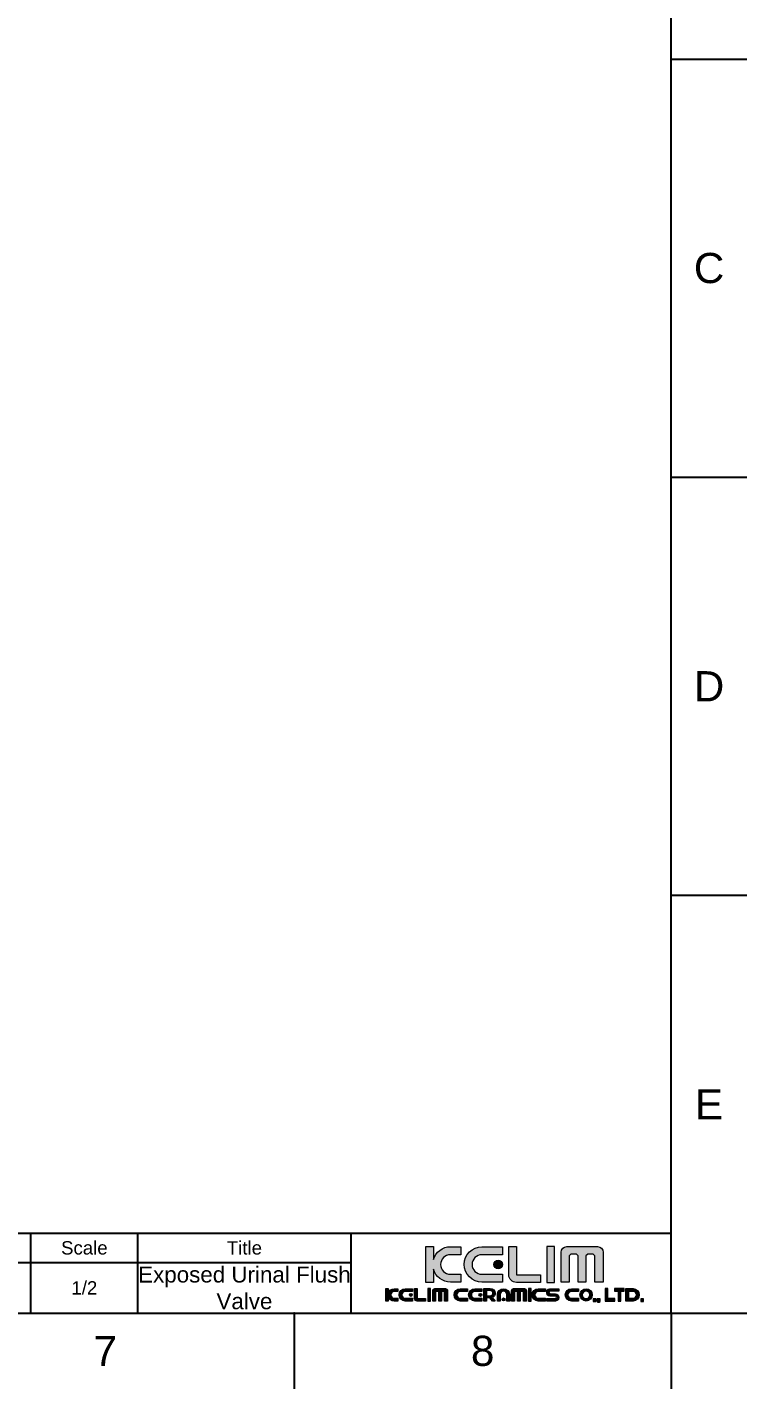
# Model space of a CAD drawing. Header units: millimetres. Extents: x 3440 to 4034, y 651 to 1071.
# Drawn here: x 3899.5 to 4034.4, y 651.4 to 906.6 of the extents above; entities that cross this region are included whole.
import ezdxf

# ---------------------------------------------------------------- set-up
doc = ezdxf.new("R2010")
doc.units = ezdxf.units.MM
doc.header["$LTSCALE"] = 0.1
doc.layers.add('FORM', color=7, linetype='Continuous')
doc.layers.add('TEXT', color=2, linetype='Continuous')
doc.styles.get("Standard").update_dxf_attribs({"font": 'arial.ttf'})

msp = doc.modelspace()

# ---------------------------------------------------------------- hatches: boundary and pattern name
at = {"layer": 'TEXT'}
h = msp.add_hatch(color=2, dxfattribs=at)
h.dxf.hatch_style = 2
edge = h.paths.add_edge_path()
edge.add_spline(control_points=[(3980.781, 672.866), (3980.781, 672.866), (3978.852, 672.866), (3978.852, 672.866), (3977.837, 672.866), (3977.02, 673.684), (3977.02, 674.695), (3977.02, 675.711), (3977.837, 676.528), (3978.852, 676.528), (3978.852, 676.528), (3980.781, 676.528), (3980.781, 676.528), (3980.781, 676.528), (3980.781, 678.042), (3980.781, 678.042), (3980.781, 678.042), (3978.875, 678.042), (3978.875, 678.042), (3977.348, 678.042), (3976.067, 677.019), (3975.676, 675.62), (3975.676, 675.62), (3975.676, 678.089), (3975.676, 678.089), (3975.676, 678.089), (3974.265, 678.089), (3974.265, 678.089), (3974.265, 678.089), (3974.265, 671.352), (3974.265, 671.352), (3974.265, 671.352), (3975.676, 671.352), (3975.676, 671.352), (3975.676, 671.352), (3975.676, 673.823), (3975.676, 673.823), (3976.067, 672.425), (3977.348, 671.399), (3978.875, 671.399), (3978.875, 671.399), (3980.781, 671.399), (3980.781, 671.399), (3980.781, 671.399), (3980.781, 672.866), (3980.781, 672.866)], knot_values=[0, 0, 0, 0, 1, 1, 1, 2, 2, 2, 3, 3, 3, 4, 4, 4, 5, 5, 5, 6, 6, 6, 7, 7, 7, 8, 8, 8, 9, 9, 9, 10, 10, 10, 11, 11, 11, 12, 12, 12, 13, 13, 13, 14, 14, 14, 15, 15, 15, 15], degree=3, periodic=0)
h = msp.add_hatch(color=256, dxfattribs=at)
h.dxf.hatch_style = 2
edge = h.paths.add_edge_path()
edge.add_spline(control_points=[(3984.764, 671.399), (3984.764, 671.399), (3988.604, 671.399), (3988.604, 671.399), (3988.604, 671.399), (3988.604, 672.866), (3988.604, 672.866), (3988.604, 672.866), (3984.74, 672.866), (3984.74, 672.866), (3983.727, 672.866), (3982.91, 673.684), (3982.91, 674.695), (3982.91, 675.711), (3983.727, 676.528), (3984.74, 676.528), (3984.74, 676.528), (3988.604, 676.528), (3988.604, 676.528), (3988.604, 676.528), (3988.604, 678.042), (3988.604, 678.042), (3988.604, 678.042), (3984.764, 678.042), (3984.764, 678.042), (3982.928, 678.042), (3981.443, 676.559), (3981.443, 674.721), (3981.443, 672.887), (3982.928, 671.399), (3984.764, 671.399)], knot_values=[0, 0, 0, 0, 1, 1, 1, 2, 2, 2, 3, 3, 3, 4, 4, 4, 5, 5, 5, 6, 6, 6, 7, 7, 7, 8, 8, 8, 9, 9, 9, 10, 10, 10, 10], degree=3, periodic=0)
h = msp.add_hatch(color=2, dxfattribs=at)
h.dxf.hatch_style = 2
edge = h.paths.add_edge_path()
edge.add_spline(control_points=[(3991.208, 671.347), (3991.208, 671.347), (3995.748, 671.347), (3995.748, 671.347), (3995.748, 671.347), (3995.748, 672.761), (3995.748, 672.761), (3995.748, 672.761), (3991.218, 672.761), (3991.218, 672.761), (3991.218, 672.761), (3991.213, 672.746), (3991.213, 672.746), (3991.213, 672.746), (3991.213, 678.089), (3991.213, 678.089), (3991.213, 678.089), (3989.799, 678.089), (3989.799, 678.089), (3989.799, 678.089), (3989.799, 672.761), (3989.799, 672.761), (3989.799, 672.761), (3989.794, 672.766), (3989.794, 672.766), (3989.794, 671.981), (3990.43, 671.341), (3991.218, 671.341), (3991.218, 671.341), (3991.208, 671.347), (3991.208, 671.347)], knot_values=[0, 0, 0, 0, 1, 1, 1, 2, 2, 2, 3, 3, 3, 4, 4, 4, 5, 5, 5, 6, 6, 6, 7, 7, 7, 8, 8, 8, 9, 9, 9, 10, 10, 10, 10], degree=3, periodic=0)
h = msp.add_hatch(color=2, dxfattribs=at)
h.dxf.hatch_style = 2
h.paths.add_polyline_path([(3998.338, 678.089), (3996.925, 678.089), (3996.925, 671.352), (3998.338, 671.352)])
h = msp.add_hatch(color=2, dxfattribs=at)
h.dxf.hatch_style = 2
edge = h.paths.add_edge_path()
edge.add_spline(control_points=[(4006.412, 678.058), (4006.412, 678.058), (4000.659, 678.058), (4000.659, 678.058), (4000.068, 678.058), (3999.589, 677.581), (3999.589, 676.994), (3999.589, 676.994), (3999.589, 671.362), (3999.589, 671.362), (3999.589, 671.362), (4001.117, 671.362), (4001.117, 671.362), (4001.117, 671.362), (4001.117, 676.297), (4001.117, 676.297), (4001.117, 676.297), (4001.435, 676.617), (4001.435, 676.617), (4001.435, 676.617), (4002.46, 676.617), (4002.46, 676.617), (4002.46, 676.617), (4002.779, 676.297), (4002.779, 676.297), (4002.779, 676.297), (4002.779, 671.362), (4002.779, 671.362), (4002.779, 671.362), (4004.256, 671.362), (4004.256, 671.362), (4004.256, 671.362), (4004.256, 676.297), (4004.256, 676.297), (4004.256, 676.297), (4004.578, 676.617), (4004.578, 676.617), (4004.578, 676.617), (4005.599, 676.617), (4005.599, 676.617), (4005.599, 676.617), (4005.917, 676.297), (4005.917, 676.297), (4005.917, 676.297), (4005.917, 671.362), (4005.917, 671.362), (4005.917, 671.362), (4007.483, 671.362), (4007.483, 671.362), (4007.483, 671.362), (4007.483, 676.994), (4007.483, 676.994), (4007.483, 677.581), (4007.002, 678.058), (4006.412, 678.058)], knot_values=[0, 0, 0, 0, 1, 1, 1, 2, 2, 2, 3, 3, 3, 4, 4, 4, 5, 5, 5, 6, 6, 6, 7, 7, 7, 8, 8, 8, 9, 9, 9, 10, 10, 10, 11, 11, 11, 12, 12, 12, 13, 13, 13, 14, 14, 14, 15, 15, 15, 16, 16, 16, 17, 17, 17, 18, 18, 18, 18], degree=3, periodic=0)
h = msp.add_hatch(color=2, dxfattribs=at)
h.dxf.hatch_style = 2
edge = h.paths.add_edge_path()
edge.add_spline(control_points=[(3986.986, 674.695), (3986.986, 674.255), (3987.342, 673.892), (3987.785, 673.892), (3988.226, 673.892), (3988.586, 674.255), (3988.586, 674.695), (3988.586, 675.14), (3988.226, 675.495), (3987.785, 675.495), (3987.342, 675.495), (3986.986, 675.14), (3986.986, 674.695)], knot_values=[0, 0, 0, 0, 1, 1, 1, 2, 2, 2, 3, 3, 3, 4, 4, 4, 4], degree=3, periodic=0)
h = msp.add_hatch(color=2, dxfattribs=at)
h.dxf.hatch_style = 2
edge = h.paths.add_edge_path()
edge.add_spline(control_points=[(3967.214, 669.32), (3967.214, 669.32), (3967.214, 670.185), (3967.214, 670.185), (3967.214, 670.185), (3966.722, 670.185), (3966.722, 670.185), (3966.722, 670.185), (3966.722, 667.835), (3966.722, 667.835), (3966.722, 667.835), (3967.214, 667.835), (3967.214, 667.835), (3967.214, 667.835), (3967.214, 668.701), (3967.214, 668.701), (3967.349, 668.212), (3967.796, 667.852), (3968.33, 667.852), (3968.33, 667.852), (3968.995, 667.852), (3968.995, 667.852), (3968.995, 667.852), (3968.995, 668.363), (3968.995, 668.363), (3968.995, 668.363), (3968.322, 668.363), (3968.322, 668.363), (3967.968, 668.363), (3967.683, 668.648), (3967.683, 669.001), (3967.683, 669.356), (3967.968, 669.64), (3968.322, 669.64), (3968.322, 669.64), (3968.995, 669.64), (3968.995, 669.64), (3968.995, 669.64), (3968.995, 670.169), (3968.995, 670.169), (3968.995, 670.169), (3968.33, 670.169), (3968.33, 670.169), (3967.796, 670.169), (3967.349, 669.81), (3967.214, 669.32)], knot_values=[0, 0, 0, 0, 1, 1, 1, 2, 2, 2, 3, 3, 3, 4, 4, 4, 5, 5, 5, 6, 6, 6, 7, 7, 7, 8, 8, 8, 9, 9, 9, 10, 10, 10, 11, 11, 11, 12, 12, 12, 13, 13, 13, 14, 14, 14, 15, 15, 15, 15], degree=3, periodic=0)
h = msp.add_hatch(color=2, dxfattribs=at)
h.dxf.hatch_style = 2
edge = h.paths.add_edge_path()
edge.add_spline(control_points=[(3969.225, 669.01), (3969.225, 668.371), (3969.743, 667.852), (3970.384, 667.852), (3970.384, 667.852), (3971.723, 667.852), (3971.723, 667.852), (3971.723, 667.852), (3971.723, 668.363), (3971.723, 668.363), (3971.723, 668.363), (3970.375, 668.363), (3970.375, 668.363), (3970.022, 668.363), (3969.737, 668.648), (3969.737, 669.001), (3969.737, 669.356), (3970.022, 669.64), (3970.375, 669.64), (3970.375, 669.64), (3971.723, 669.64), (3971.723, 669.64), (3971.723, 669.64), (3971.723, 670.169), (3971.723, 670.169), (3971.723, 670.169), (3970.384, 670.169), (3970.384, 670.169), (3969.743, 670.169), (3969.225, 669.651), (3969.225, 669.01)], knot_values=[0, 0, 0, 0, 1, 1, 1, 2, 2, 2, 3, 3, 3, 4, 4, 4, 5, 5, 5, 6, 6, 6, 7, 7, 7, 8, 8, 8, 9, 9, 9, 10, 10, 10, 10], degree=3, periodic=0)
h = msp.add_hatch(color=2, dxfattribs=at)
h.dxf.hatch_style = 2
edge = h.paths.add_edge_path()
edge.add_spline(control_points=[(3971.158, 669.001), (3971.158, 668.847), (3971.283, 668.721), (3971.437, 668.721), (3971.591, 668.721), (3971.717, 668.847), (3971.717, 669.001), (3971.717, 669.156), (3971.591, 669.28), (3971.437, 669.28), (3971.283, 669.28), (3971.158, 669.156), (3971.158, 669.001)], knot_values=[0, 0, 0, 0, 1, 1, 1, 2, 2, 2, 3, 3, 3, 4, 4, 4, 4], degree=3, periodic=0)
h = msp.add_hatch(color=2, dxfattribs=at)
h.dxf.hatch_style = 2
edge = h.paths.add_edge_path()
edge.add_spline(control_points=[(3972.633, 668.322), (3972.633, 668.322), (3972.633, 670.185), (3972.633, 670.185), (3972.633, 670.185), (3972.14, 670.185), (3972.14, 670.185), (3972.14, 670.185), (3972.14, 668.327), (3972.14, 668.327), (3972.14, 668.327), (3972.138, 668.329), (3972.138, 668.329), (3972.138, 668.054), (3972.36, 667.831), (3972.635, 667.831), (3972.635, 667.831), (3972.631, 667.834), (3972.631, 667.834), (3972.631, 667.834), (3974.214, 667.834), (3974.214, 667.834), (3974.214, 667.834), (3974.214, 668.327), (3974.214, 668.327), (3974.214, 668.327), (3972.635, 668.327), (3972.635, 668.327), (3972.635, 668.327), (3972.633, 668.322), (3972.633, 668.322)], knot_values=[0, 0, 0, 0, 1, 1, 1, 2, 2, 2, 3, 3, 3, 4, 4, 4, 5, 5, 5, 6, 6, 6, 7, 7, 7, 8, 8, 8, 9, 9, 9, 10, 10, 10, 10], degree=3, periodic=0)
h = msp.add_hatch(color=2, dxfattribs=at)
h.dxf.hatch_style = 2
h.paths.add_polyline_path([(3974.625, 667.835), (3975.118, 667.835), (3975.118, 670.185), (3974.625, 670.185)])
h = msp.add_hatch(color=2, dxfattribs=at)
h.dxf.hatch_style = 2
edge = h.paths.add_edge_path()
edge.add_spline(control_points=[(3977.934, 670.174), (3977.934, 670.174), (3975.927, 670.174), (3975.927, 670.174), (3975.721, 670.174), (3975.554, 670.008), (3975.554, 669.803), (3975.554, 669.803), (3975.554, 667.839), (3975.554, 667.839), (3975.554, 667.839), (3976.087, 667.839), (3976.087, 667.839), (3976.087, 667.839), (3976.087, 669.56), (3976.087, 669.56), (3976.087, 669.56), (3976.198, 669.672), (3976.198, 669.672), (3976.198, 669.672), (3976.555, 669.672), (3976.555, 669.672), (3976.555, 669.672), (3976.667, 669.56), (3976.667, 669.56), (3976.667, 669.56), (3976.667, 667.839), (3976.667, 667.839), (3976.667, 667.839), (3977.182, 667.839), (3977.182, 667.839), (3977.182, 667.839), (3977.182, 669.56), (3977.182, 669.56), (3977.182, 669.56), (3977.294, 669.672), (3977.294, 669.672), (3977.294, 669.672), (3977.65, 669.672), (3977.65, 669.672), (3977.65, 669.672), (3977.761, 669.56), (3977.761, 669.56), (3977.761, 669.56), (3977.761, 667.839), (3977.761, 667.839), (3977.761, 667.839), (3978.307, 667.839), (3978.307, 667.839), (3978.307, 667.839), (3978.307, 669.803), (3978.307, 669.803), (3978.307, 670.008), (3978.139, 670.174), (3977.934, 670.174)], knot_values=[0, 0, 0, 0, 1, 1, 1, 2, 2, 2, 3, 3, 3, 4, 4, 4, 5, 5, 5, 6, 6, 6, 7, 7, 7, 8, 8, 8, 9, 9, 9, 10, 10, 10, 11, 11, 11, 12, 12, 12, 13, 13, 13, 14, 14, 14, 15, 15, 15, 16, 16, 16, 17, 17, 17, 18, 18, 18, 18], degree=3, periodic=0)
h = msp.add_hatch(color=2, dxfattribs=at)
h.dxf.hatch_style = 2
edge = h.paths.add_edge_path()
edge.add_spline(control_points=[(3979.539, 669.01), (3979.539, 668.371), (3980.057, 667.852), (3980.697, 667.852), (3980.697, 667.852), (3982.036, 667.852), (3982.036, 667.852), (3982.036, 667.852), (3982.036, 668.363), (3982.036, 668.363), (3982.036, 668.363), (3980.689, 668.363), (3980.689, 668.363), (3980.335, 668.363), (3980.05, 668.648), (3980.05, 669.001), (3980.05, 669.356), (3980.335, 669.64), (3980.689, 669.64), (3980.689, 669.64), (3982.036, 669.64), (3982.036, 669.64), (3982.036, 669.64), (3982.036, 670.169), (3982.036, 670.169), (3982.036, 670.169), (3980.697, 670.169), (3980.697, 670.169), (3980.057, 670.169), (3979.539, 669.651), (3979.539, 669.01)], knot_values=[0, 0, 0, 0, 1, 1, 1, 2, 2, 2, 3, 3, 3, 4, 4, 4, 5, 5, 5, 6, 6, 6, 7, 7, 7, 8, 8, 8, 9, 9, 9, 10, 10, 10, 10], degree=3, periodic=0)
h = msp.add_hatch(color=2, dxfattribs=at)
h.dxf.hatch_style = 2
edge = h.paths.add_edge_path()
edge.add_spline(control_points=[(3982.267, 669.01), (3982.267, 668.371), (3982.785, 667.852), (3983.426, 667.852), (3983.426, 667.852), (3984.765, 667.852), (3984.765, 667.852), (3984.765, 667.852), (3984.765, 668.363), (3984.765, 668.363), (3984.765, 668.363), (3983.417, 668.363), (3983.417, 668.363), (3983.064, 668.363), (3982.779, 668.648), (3982.779, 669.001), (3982.779, 669.356), (3983.064, 669.64), (3983.417, 669.64), (3983.417, 669.64), (3984.765, 669.64), (3984.765, 669.64), (3984.765, 669.64), (3984.765, 670.169), (3984.765, 670.169), (3984.765, 670.169), (3983.426, 670.169), (3983.426, 670.169), (3982.785, 670.169), (3982.267, 669.651), (3982.267, 669.01)], knot_values=[0, 0, 0, 0, 1, 1, 1, 2, 2, 2, 3, 3, 3, 4, 4, 4, 5, 5, 5, 6, 6, 6, 7, 7, 7, 8, 8, 8, 9, 9, 9, 10, 10, 10, 10], degree=3, periodic=0)
h = msp.add_hatch(color=2, dxfattribs=at)
h.dxf.hatch_style = 2
edge = h.paths.add_edge_path()
edge.add_spline(control_points=[(3984.201, 669.001), (3984.201, 668.847), (3984.324, 668.721), (3984.479, 668.721), (3984.633, 668.721), (3984.758, 668.847), (3984.758, 669.001), (3984.758, 669.156), (3984.633, 669.28), (3984.479, 669.28), (3984.324, 669.28), (3984.201, 669.156), (3984.201, 669.001)], knot_values=[0, 0, 0, 0, 1, 1, 1, 2, 2, 2, 3, 3, 3, 4, 4, 4, 4], degree=3, periodic=0)
h = msp.add_hatch(color=2, dxfattribs=at)
h.dxf.hatch_style = 2
edge = h.paths.add_edge_path()
edge.add_spline(control_points=[(3987.254, 669.319), (3987.254, 669.797), (3986.816, 670.185), (3986.275, 670.185), (3986.275, 670.185), (3985.636, 670.185), (3985.636, 670.185), (3985.636, 670.185), (3985.143, 670.185), (3985.143, 670.185), (3985.143, 670.185), (3985.143, 669.803), (3985.143, 669.803), (3985.143, 669.803), (3985.143, 668.848), (3985.143, 668.848), (3985.143, 668.848), (3985.143, 668.453), (3985.143, 668.453), (3985.143, 668.453), (3985.143, 667.835), (3985.143, 667.835), (3985.143, 667.835), (3985.636, 667.835), (3985.636, 667.835), (3985.636, 667.835), (3985.636, 668.453), (3985.636, 668.453), (3985.636, 668.453), (3986.236, 668.453), (3986.236, 668.453), (3986.236, 668.453), (3986.76, 667.835), (3986.76, 667.835), (3986.76, 667.835), (3987.252, 667.835), (3987.252, 667.835), (3987.252, 667.835), (3986.667, 668.526), (3986.667, 668.526), (3987.013, 668.659), (3987.254, 668.964), (3987.254, 669.319)], knot_values=[0, 0, 0, 0, 1, 1, 1, 2, 2, 2, 3, 3, 3, 4, 4, 4, 5, 5, 5, 6, 6, 6, 7, 7, 7, 8, 8, 8, 9, 9, 9, 10, 10, 10, 11, 11, 11, 12, 12, 12, 13, 13, 13, 14, 14, 14, 14], degree=3, periodic=0)
edge = h.paths.add_edge_path()
edge.add_spline(control_points=[(3986.283, 668.848), (3986.283, 668.848), (3985.636, 668.848), (3985.636, 668.848), (3985.636, 668.848), (3985.636, 669.803), (3985.636, 669.803), (3985.636, 669.803), (3986.283, 669.803), (3986.283, 669.803), (3986.581, 669.803), (3986.822, 669.589), (3986.822, 669.326), (3986.822, 669.061), (3986.581, 668.848), (3986.283, 668.848)], knot_values=[0, 0, 0, 0, 1, 1, 1, 2, 2, 2, 3, 3, 3, 4, 4, 4, 5, 5, 5, 5], degree=3, periodic=0)
h = msp.add_hatch(color=2, dxfattribs=at)
h.dxf.hatch_style = 2
edge = h.paths.add_edge_path()
edge.add_spline(control_points=[(3988.809, 670.169), (3988.17, 670.169), (3987.651, 669.688), (3987.651, 669.094), (3987.651, 669.094), (3987.651, 667.852), (3987.651, 667.852), (3987.651, 667.852), (3988.162, 667.852), (3988.162, 667.852), (3988.162, 667.852), (3988.162, 669.102), (3988.162, 669.102), (3988.162, 669.429), (3988.447, 669.694), (3988.8, 669.694), (3989.154, 669.694), (3989.44, 669.43), (3989.44, 669.102), (3989.44, 669.102), (3989.44, 667.852), (3989.44, 667.852), (3989.44, 667.852), (3989.968, 667.852), (3989.968, 667.852), (3989.968, 667.852), (3989.968, 669.094), (3989.968, 669.094), (3989.968, 669.688), (3989.45, 670.169), (3988.809, 670.169)], knot_values=[0, 0, 0, 0, 1, 1, 1, 2, 2, 2, 3, 3, 3, 4, 4, 4, 5, 5, 5, 6, 6, 6, 7, 7, 7, 8, 8, 8, 9, 9, 9, 10, 10, 10, 10], degree=3, periodic=0)
h = msp.add_hatch(color=2, dxfattribs=at)
h.dxf.hatch_style = 2
edge = h.paths.add_edge_path()
edge.add_spline(control_points=[(3992.708, 670.174), (3992.708, 670.174), (3990.702, 670.174), (3990.702, 670.174), (3990.496, 670.174), (3990.329, 670.008), (3990.329, 669.803), (3990.329, 669.803), (3990.329, 667.839), (3990.329, 667.839), (3990.329, 667.839), (3990.862, 667.839), (3990.862, 667.839), (3990.862, 667.839), (3990.862, 669.56), (3990.862, 669.56), (3990.862, 669.56), (3990.973, 669.672), (3990.973, 669.672), (3990.973, 669.672), (3991.33, 669.672), (3991.33, 669.672), (3991.33, 669.672), (3991.441, 669.56), (3991.441, 669.56), (3991.441, 669.56), (3991.441, 667.839), (3991.441, 667.839), (3991.441, 667.839), (3991.957, 667.839), (3991.957, 667.839), (3991.957, 667.839), (3991.957, 669.56), (3991.957, 669.56), (3991.957, 669.56), (3992.069, 669.672), (3992.069, 669.672), (3992.069, 669.672), (3992.425, 669.672), (3992.425, 669.672), (3992.425, 669.672), (3992.536, 669.56), (3992.536, 669.56), (3992.536, 669.56), (3992.536, 667.839), (3992.536, 667.839), (3992.536, 667.839), (3993.082, 667.839), (3993.082, 667.839), (3993.082, 667.839), (3993.082, 669.803), (3993.082, 669.803), (3993.082, 670.008), (3992.914, 670.174), (3992.708, 670.174)], knot_values=[0, 0, 0, 0, 1, 1, 1, 2, 2, 2, 3, 3, 3, 4, 4, 4, 5, 5, 5, 6, 6, 6, 7, 7, 7, 8, 8, 8, 9, 9, 9, 10, 10, 10, 11, 11, 11, 12, 12, 12, 13, 13, 13, 14, 14, 14, 15, 15, 15, 16, 16, 16, 17, 17, 17, 18, 18, 18, 18], degree=3, periodic=0)
h = msp.add_hatch(color=2, dxfattribs=at)
h.dxf.hatch_style = 2
h.paths.add_polyline_path([(3993.513, 667.835), (3994.006, 667.835), (3994.006, 670.185), (3993.513, 670.185)])
h = msp.add_hatch(color=2, dxfattribs=at)
h.dxf.hatch_style = 2
edge = h.paths.add_edge_path()
edge.add_spline(control_points=[(3994.15, 669.01), (3994.15, 668.371), (3994.668, 667.852), (3995.308, 667.852), (3995.308, 667.852), (3996.647, 667.852), (3996.647, 667.852), (3996.647, 667.852), (3996.647, 668.363), (3996.647, 668.363), (3996.647, 668.363), (3995.3, 668.363), (3995.3, 668.363), (3994.946, 668.363), (3994.661, 668.648), (3994.661, 669.001), (3994.661, 669.356), (3994.946, 669.64), (3995.3, 669.64), (3995.3, 669.64), (3996.647, 669.64), (3996.647, 669.64), (3996.647, 669.64), (3996.647, 670.169), (3996.647, 670.169), (3996.647, 670.169), (3995.308, 670.169), (3995.308, 670.169), (3994.668, 670.169), (3994.15, 669.651), (3994.15, 669.01)], knot_values=[0, 0, 0, 0, 1, 1, 1, 2, 2, 2, 3, 3, 3, 4, 4, 4, 5, 5, 5, 6, 6, 6, 7, 7, 7, 8, 8, 8, 9, 9, 9, 10, 10, 10, 10], degree=3, periodic=0)
h = msp.add_hatch(color=2, dxfattribs=at)
h.dxf.hatch_style = 2
edge = h.paths.add_edge_path()
edge.add_spline(control_points=[(3996.895, 669.452), (3996.895, 668.735), (3997.625, 668.796), (3997.625, 668.796), (3997.625, 668.796), (3997.644, 668.796), (3997.644, 668.796), (3997.644, 668.796), (3998.43, 668.796), (3998.43, 668.796), (3998.43, 668.796), (3998.571, 668.796), (3998.571, 668.796), (3998.571, 668.796), (3998.762, 668.766), (3998.762, 668.581), (3998.762, 668.397), (3998.638, 668.327), (3998.571, 668.327), (3998.571, 668.327), (3996.895, 668.327), (3996.895, 668.327), (3996.895, 668.327), (3996.895, 667.853), (3996.895, 667.853), (3996.895, 667.853), (3998.56, 667.853), (3998.56, 667.853), (3998.56, 667.853), (3999.179, 667.852), (3999.179, 668.569), (3999.179, 669.287), (3998.449, 669.225), (3998.449, 669.225), (3998.449, 669.225), (3998.43, 669.225), (3998.43, 669.225), (3998.43, 669.225), (3997.644, 669.225), (3997.644, 669.225), (3997.644, 669.225), (3997.502, 669.225), (3997.502, 669.225), (3997.502, 669.225), (3997.311, 669.256), (3997.311, 669.44), (3997.311, 669.623), (3997.436, 669.694), (3997.503, 669.694), (3997.503, 669.694), (3999.179, 669.694), (3999.179, 669.694), (3999.179, 669.694), (3999.179, 670.169), (3999.179, 670.169), (3999.179, 670.169), (3997.514, 670.169), (3997.514, 670.169), (3997.514, 670.169), (3996.895, 670.17), (3996.895, 669.452)], knot_values=[0, 0, 0, 0, 1, 1, 1, 2, 2, 2, 3, 3, 3, 4, 4, 4, 5, 5, 5, 6, 6, 6, 7, 7, 7, 8, 8, 8, 9, 9, 9, 10, 10, 10, 11, 11, 11, 12, 12, 12, 13, 13, 13, 14, 14, 14, 15, 15, 15, 16, 16, 16, 17, 17, 17, 18, 18, 18, 19, 19, 19, 20, 20, 20, 20], degree=3, periodic=0)
h = msp.add_hatch(color=2, dxfattribs=at)
h.dxf.hatch_style = 2
edge = h.paths.add_edge_path()
edge.add_spline(control_points=[(4000.371, 669.01), (4000.371, 668.371), (4000.888, 667.852), (4001.529, 667.852), (4001.529, 667.852), (4002.868, 667.852), (4002.868, 667.852), (4002.868, 667.852), (4002.868, 668.363), (4002.868, 668.363), (4002.868, 668.363), (4001.521, 668.363), (4001.521, 668.363), (4001.167, 668.363), (4000.882, 668.648), (4000.882, 669.001), (4000.882, 669.356), (4001.167, 669.64), (4001.521, 669.64), (4001.521, 669.64), (4002.868, 669.64), (4002.868, 669.64), (4002.868, 669.64), (4002.868, 670.169), (4002.868, 670.169), (4002.868, 670.169), (4001.529, 670.169), (4001.529, 670.169), (4000.888, 670.169), (4000.371, 669.651), (4000.371, 669.01)], knot_values=[0, 0, 0, 0, 1, 1, 1, 2, 2, 2, 3, 3, 3, 4, 4, 4, 5, 5, 5, 6, 6, 6, 7, 7, 7, 8, 8, 8, 9, 9, 9, 10, 10, 10, 10], degree=3, periodic=0)
h = msp.add_hatch(color=2, dxfattribs=at)
h.dxf.hatch_style = 2
edge = h.paths.add_edge_path()
edge.add_spline(control_points=[(4004.282, 670.169), (4003.642, 670.169), (4003.124, 669.65), (4003.124, 669.01), (4003.124, 668.371), (4003.642, 667.853), (4004.282, 667.853), (4004.922, 667.853), (4005.441, 668.371), (4005.441, 669.01), (4005.441, 669.65), (4004.922, 670.169), (4004.282, 670.169)], knot_values=[0, 0, 0, 0, 1, 1, 1, 2, 2, 2, 3, 3, 3, 4, 4, 4, 4], degree=3, periodic=0)
edge = h.paths.add_edge_path()
edge.add_spline(control_points=[(4004.282, 668.303), (4003.891, 668.303), (4003.574, 668.62), (4003.574, 669.01), (4003.574, 669.402), (4003.891, 669.719), (4004.282, 669.719), (4004.673, 669.719), (4004.99, 669.402), (4004.99, 669.01), (4004.99, 668.62), (4004.673, 668.303), (4004.282, 668.303)], knot_values=[0, 0, 0, 0, 1, 1, 1, 2, 2, 2, 3, 3, 3, 4, 4, 4, 4], degree=3, periodic=0)
h = msp.add_hatch(color=2, dxfattribs=at)
h.dxf.hatch_style = 2
h.paths.add_polyline_path([(4008.33, 670.185), (4007.837, 670.185), (4007.837, 668.328), (4007.837, 667.835), (4008.33, 667.835), (4009.655, 667.835), (4009.655, 668.328), (4008.33, 668.328)])
h = msp.add_hatch(color=2, dxfattribs=at)
h.dxf.hatch_style = 2
h.paths.add_polyline_path([(4010.276, 670.185), (4009.614, 670.185), (4009.614, 669.692), (4010.276, 669.692), (4010.276, 667.835), (4010.769, 667.835), (4010.769, 669.692), (4011.431, 669.692), (4011.431, 670.185), (4010.769, 670.185)])
h = msp.add_hatch(color=2, dxfattribs=at)
h.dxf.hatch_style = 2
edge = h.paths.add_edge_path()
edge.add_spline(control_points=[(4013.087, 670.177), (4013.087, 670.177), (4011.748, 670.177), (4011.748, 670.177), (4011.748, 670.177), (4011.748, 667.86), (4011.748, 667.86), (4011.748, 667.86), (4013.087, 667.86), (4013.087, 667.86), (4013.728, 667.86), (4014.246, 668.378), (4014.246, 669.018), (4014.246, 669.658), (4013.728, 670.177), (4013.087, 670.177)], knot_values=[0, 0, 0, 0, 1, 1, 1, 2, 2, 2, 3, 3, 3, 4, 4, 4, 5, 5, 5, 5], degree=3, periodic=0)
edge = h.paths.add_edge_path()
edge.add_spline(control_points=[(4013.096, 668.388), (4013.096, 668.388), (4012.241, 668.388), (4012.241, 668.388), (4012.241, 668.388), (4012.241, 669.665), (4012.241, 669.665), (4012.241, 669.665), (4013.096, 669.665), (4013.096, 669.665), (4013.449, 669.665), (4013.734, 669.38), (4013.734, 669.027), (4013.734, 668.673), (4013.449, 668.388), (4013.096, 668.388)], knot_values=[0, 0, 0, 0, 1, 1, 1, 2, 2, 2, 3, 3, 3, 4, 4, 4, 5, 5, 5, 5], degree=3, periodic=0)
h = msp.add_hatch(color=2, dxfattribs=at)
h.dxf.hatch_style = 2
edge = h.paths.add_edge_path()
edge.add_spline(control_points=[(3988.817, 668.428), (3988.663, 668.428), (3988.539, 668.303), (3988.539, 668.148), (3988.539, 667.995), (3988.663, 667.869), (3988.817, 667.869), (3988.972, 667.869), (3989.097, 667.995), (3989.097, 668.148), (3989.097, 668.303), (3988.972, 668.428), (3988.817, 668.428)], knot_values=[0, 0, 0, 0, 1, 1, 1, 2, 2, 2, 3, 3, 3, 4, 4, 4, 4], degree=3, periodic=0)
h = msp.add_hatch(color=2, dxfattribs=at)
h.dxf.hatch_style = 2
h.paths.add_polyline_path([(4005.633, 667.762), (4006.144, 667.762), (4006.144, 668.273), (4005.633, 668.273)])
h = msp.add_hatch(color=2, dxfattribs=at)
h.dxf.hatch_style = 2
h.paths.add_polyline_path([(4006.38, 667.762), (4006.584, 667.762), (4006.441, 667.638), (4006.748, 667.638), (4006.892, 667.762), (4006.892, 668.273), (4006.38, 668.273)])
h = msp.add_hatch(color=2, dxfattribs=at)
h.dxf.hatch_style = 2
h.paths.add_polyline_path([(4014.514, 667.762), (4015.026, 667.762), (4015.026, 668.273), (4014.514, 668.273)])

# ---------------------------------------------------------------- linework, layer by layer
for p, q in [((4020.252, 665.554), (4020.252, 1057.271)), ((4020.252, 900.584), (4034.394, 900.584)), ((4020.252, 822.241), (4034.394, 822.241)), ((4020.252, 743.897), (4034.394, 743.897)), ((3454.596, 665.554), (4020.252, 665.554)), ((3949.545, 665.554), (3949.545, 651.412)), ((4020.252, 665.554), (4034.394, 665.554)), ((4020.252, 665.554), (4020.252, 651.412))]:
    msp.add_line(p, q)
for p in [(4020.252, 900.584), (4020.252, 822.241), (4020.252, 743.897), (3949.545, 665.554)]:
    msp.add_point(p)
at = {"layer": 'FORM'}
for p, q in [((3749.752, 680.554), (4020.252, 680.554)), ((3900.252, 665.554), (3900.252, 680.554)), ((3920.252, 665.554), (3920.252, 680.554)), ((3960.252, 665.554), (3960.252, 680.554)), ((3820.252, 675.054), (3960.252, 675.054))]:
    msp.add_line(p, q, dxfattribs=at)
at = {"layer": 'TEXT', "lineweight": 0}
for points in [[(3998.338, 678.089), (3996.925, 678.089), (3996.925, 671.352), (3998.338, 671.352), (3998.338, 678.089)], [(3974.625, 667.835), (3975.118, 667.835), (3975.118, 670.185), (3974.625, 670.185), (3974.625, 667.835)], [(3993.513, 667.835), (3994.006, 667.835), (3994.006, 670.185), (3993.513, 670.185), (3993.513, 667.835)], [(4008.33, 670.185), (4007.837, 670.185), (4007.837, 668.328), (4007.837, 667.835), (4008.33, 667.835), (4009.655, 667.835), (4009.655, 668.328), (4008.33, 668.328), (4008.33, 670.185)], [(4010.276, 670.185), (4009.614, 670.185), (4009.614, 669.692), (4010.276, 669.692), (4010.276, 667.835), (4010.769, 667.835), (4010.769, 669.692), (4011.431, 669.692), (4011.431, 670.185), (4010.769, 670.185), (4010.276, 670.185)], [(4005.633, 667.762), (4006.144, 667.762), (4006.144, 668.273), (4005.633, 668.273), (4005.633, 667.762)], [(4006.38, 667.762), (4006.584, 667.762), (4006.441, 667.638), (4006.748, 667.638), (4006.892, 667.762), (4006.892, 668.273), (4006.38, 668.273), (4006.38, 667.762)], [(4014.514, 667.762), (4015.026, 667.762), (4015.026, 668.273), (4014.514, 668.273), (4014.514, 667.762)]]:
    msp.add_lwpolyline(points, dxfattribs=at)
for points, knots in [([(3980.781, 672.866), (3980.781, 672.866), (3978.852, 672.866), (3978.852, 672.866), (3977.837, 672.866), (3977.02, 673.684), (3977.02, 674.695), (3977.02, 675.711), (3977.837, 676.528), (3978.852, 676.528), (3978.852, 676.528), (3980.781, 676.528), (3980.781, 676.528), (3980.781, 676.528), (3980.781, 678.042), (3980.781, 678.042), (3980.781, 678.042), (3978.875, 678.042), (3978.875, 678.042), (3977.348, 678.042), (3976.067, 677.019), (3975.676, 675.62), (3975.676, 675.62), (3975.676, 678.089), (3975.676, 678.089), (3975.676, 678.089), (3974.265, 678.089), (3974.265, 678.089), (3974.265, 678.089), (3974.265, 671.352), (3974.265, 671.352), (3974.265, 671.352), (3975.676, 671.352), (3975.676, 671.352), (3975.676, 671.352), (3975.676, 673.823), (3975.676, 673.823), (3976.067, 672.425), (3977.348, 671.399), (3978.875, 671.399), (3978.875, 671.399), (3980.781, 671.399), (3980.781, 671.399), (3980.781, 671.399), (3980.781, 672.866), (3980.781, 672.866)], [0, 0, 0, 0, 1, 1, 1, 2, 2, 2, 3, 3, 3, 4, 4, 4, 5, 5, 5, 6, 6, 6, 7, 7, 7, 8, 8, 8, 9, 9, 9, 10, 10, 10, 11, 11, 11, 12, 12, 12, 13, 13, 13, 14, 14, 14, 15, 15, 15, 15]), ([(3984.764, 671.399), (3984.764, 671.399), (3988.604, 671.399), (3988.604, 671.399), (3988.604, 671.399), (3988.604, 672.866), (3988.604, 672.866), (3988.604, 672.866), (3984.74, 672.866), (3984.74, 672.866), (3983.727, 672.866), (3982.91, 673.684), (3982.91, 674.695), (3982.91, 675.711), (3983.727, 676.528), (3984.74, 676.528), (3984.74, 676.528), (3988.604, 676.528), (3988.604, 676.528), (3988.604, 676.528), (3988.604, 678.042), (3988.604, 678.042), (3988.604, 678.042), (3984.764, 678.042), (3984.764, 678.042), (3982.928, 678.042), (3981.443, 676.559), (3981.443, 674.721), (3981.443, 672.887), (3982.928, 671.399), (3984.764, 671.399)], [0, 0, 0, 0, 1, 1, 1, 2, 2, 2, 3, 3, 3, 4, 4, 4, 5, 5, 5, 6, 6, 6, 7, 7, 7, 8, 8, 8, 9, 9, 9, 10, 10, 10, 10]), ([(3991.208, 671.347), (3991.208, 671.347), (3995.748, 671.347), (3995.748, 671.347), (3995.748, 671.347), (3995.748, 672.761), (3995.748, 672.761), (3995.748, 672.761), (3991.218, 672.761), (3991.218, 672.761), (3991.218, 672.761), (3991.213, 672.746), (3991.213, 672.746), (3991.213, 672.746), (3991.213, 678.089), (3991.213, 678.089), (3991.213, 678.089), (3989.799, 678.089), (3989.799, 678.089), (3989.799, 678.089), (3989.799, 672.761), (3989.799, 672.761), (3989.799, 672.761), (3989.794, 672.766), (3989.794, 672.766), (3989.794, 671.981), (3990.43, 671.341), (3991.218, 671.341), (3991.218, 671.341), (3991.208, 671.347), (3991.208, 671.347)], [0, 0, 0, 0, 1, 1, 1, 2, 2, 2, 3, 3, 3, 4, 4, 4, 5, 5, 5, 6, 6, 6, 7, 7, 7, 8, 8, 8, 9, 9, 9, 10, 10, 10, 10]), ([(4006.412, 678.058), (4006.412, 678.058), (4000.659, 678.058), (4000.659, 678.058), (4000.068, 678.058), (3999.589, 677.581), (3999.589, 676.994), (3999.589, 676.994), (3999.589, 671.362), (3999.589, 671.362), (3999.589, 671.362), (4001.117, 671.362), (4001.117, 671.362), (4001.117, 671.362), (4001.117, 676.297), (4001.117, 676.297), (4001.117, 676.297), (4001.435, 676.617), (4001.435, 676.617), (4001.435, 676.617), (4002.46, 676.617), (4002.46, 676.617), (4002.46, 676.617), (4002.779, 676.297), (4002.779, 676.297), (4002.779, 676.297), (4002.779, 671.362), (4002.779, 671.362), (4002.779, 671.362), (4004.256, 671.362), (4004.256, 671.362), (4004.256, 671.362), (4004.256, 676.297), (4004.256, 676.297), (4004.256, 676.297), (4004.578, 676.617), (4004.578, 676.617), (4004.578, 676.617), (4005.599, 676.617), (4005.599, 676.617), (4005.599, 676.617), (4005.917, 676.297), (4005.917, 676.297), (4005.917, 676.297), (4005.917, 671.362), (4005.917, 671.362), (4005.917, 671.362), (4007.483, 671.362), (4007.483, 671.362), (4007.483, 671.362), (4007.483, 676.994), (4007.483, 676.994), (4007.483, 677.581), (4007.002, 678.058), (4006.412, 678.058)], [0, 0, 0, 0, 1, 1, 1, 2, 2, 2, 3, 3, 3, 4, 4, 4, 5, 5, 5, 6, 6, 6, 7, 7, 7, 8, 8, 8, 9, 9, 9, 10, 10, 10, 11, 11, 11, 12, 12, 12, 13, 13, 13, 14, 14, 14, 15, 15, 15, 16, 16, 16, 17, 17, 17, 18, 18, 18, 18]), ([(3986.986, 674.695), (3986.986, 674.255), (3987.342, 673.892), (3987.785, 673.892), (3988.226, 673.892), (3988.586, 674.255), (3988.586, 674.695), (3988.586, 675.14), (3988.226, 675.495), (3987.785, 675.495), (3987.342, 675.495), (3986.986, 675.14), (3986.986, 674.695)], [0, 0, 0, 0, 1, 1, 1, 2, 2, 2, 3, 3, 3, 4, 4, 4, 4]), ([(3967.214, 669.32), (3967.214, 669.32), (3967.214, 670.185), (3967.214, 670.185), (3967.214, 670.185), (3966.722, 670.185), (3966.722, 670.185), (3966.722, 670.185), (3966.722, 667.835), (3966.722, 667.835), (3966.722, 667.835), (3967.214, 667.835), (3967.214, 667.835), (3967.214, 667.835), (3967.214, 668.701), (3967.214, 668.701), (3967.349, 668.212), (3967.796, 667.852), (3968.33, 667.852), (3968.33, 667.852), (3968.995, 667.852), (3968.995, 667.852), (3968.995, 667.852), (3968.995, 668.363), (3968.995, 668.363), (3968.995, 668.363), (3968.322, 668.363), (3968.322, 668.363), (3967.968, 668.363), (3967.683, 668.648), (3967.683, 669.001), (3967.683, 669.356), (3967.968, 669.64), (3968.322, 669.64), (3968.322, 669.64), (3968.995, 669.64), (3968.995, 669.64), (3968.995, 669.64), (3968.995, 670.169), (3968.995, 670.169), (3968.995, 670.169), (3968.33, 670.169), (3968.33, 670.169), (3967.796, 670.169), (3967.349, 669.81), (3967.214, 669.32)], [0, 0, 0, 0, 1, 1, 1, 2, 2, 2, 3, 3, 3, 4, 4, 4, 5, 5, 5, 6, 6, 6, 7, 7, 7, 8, 8, 8, 9, 9, 9, 10, 10, 10, 11, 11, 11, 12, 12, 12, 13, 13, 13, 14, 14, 14, 15, 15, 15, 15]), ([(3969.225, 669.01), (3969.225, 668.371), (3969.743, 667.852), (3970.384, 667.852), (3970.384, 667.852), (3971.723, 667.852), (3971.723, 667.852), (3971.723, 667.852), (3971.723, 668.363), (3971.723, 668.363), (3971.723, 668.363), (3970.375, 668.363), (3970.375, 668.363), (3970.022, 668.363), (3969.737, 668.648), (3969.737, 669.001), (3969.737, 669.356), (3970.022, 669.64), (3970.375, 669.64), (3970.375, 669.64), (3971.723, 669.64), (3971.723, 669.64), (3971.723, 669.64), (3971.723, 670.169), (3971.723, 670.169), (3971.723, 670.169), (3970.384, 670.169), (3970.384, 670.169), (3969.743, 670.169), (3969.225, 669.651), (3969.225, 669.01)], [0, 0, 0, 0, 1, 1, 1, 2, 2, 2, 3, 3, 3, 4, 4, 4, 5, 5, 5, 6, 6, 6, 7, 7, 7, 8, 8, 8, 9, 9, 9, 10, 10, 10, 10]), ([(3971.158, 669.001), (3971.158, 668.847), (3971.283, 668.721), (3971.437, 668.721), (3971.591, 668.721), (3971.717, 668.847), (3971.717, 669.001), (3971.717, 669.156), (3971.591, 669.28), (3971.437, 669.28), (3971.283, 669.28), (3971.158, 669.156), (3971.158, 669.001)], [0, 0, 0, 0, 1, 1, 1, 2, 2, 2, 3, 3, 3, 4, 4, 4, 4]), ([(3972.633, 668.322), (3972.633, 668.322), (3972.633, 670.185), (3972.633, 670.185), (3972.633, 670.185), (3972.14, 670.185), (3972.14, 670.185), (3972.14, 670.185), (3972.14, 668.327), (3972.14, 668.327), (3972.14, 668.327), (3972.138, 668.329), (3972.138, 668.329), (3972.138, 668.054), (3972.36, 667.831), (3972.635, 667.831), (3972.635, 667.831), (3972.631, 667.834), (3972.631, 667.834), (3972.631, 667.834), (3974.214, 667.834), (3974.214, 667.834), (3974.214, 667.834), (3974.214, 668.327), (3974.214, 668.327), (3974.214, 668.327), (3972.635, 668.327), (3972.635, 668.327), (3972.635, 668.327), (3972.633, 668.322), (3972.633, 668.322)], [0, 0, 0, 0, 1, 1, 1, 2, 2, 2, 3, 3, 3, 4, 4, 4, 5, 5, 5, 6, 6, 6, 7, 7, 7, 8, 8, 8, 9, 9, 9, 10, 10, 10, 10]), ([(3977.934, 670.174), (3977.934, 670.174), (3975.927, 670.174), (3975.927, 670.174), (3975.721, 670.174), (3975.554, 670.008), (3975.554, 669.803), (3975.554, 669.803), (3975.554, 667.839), (3975.554, 667.839), (3975.554, 667.839), (3976.087, 667.839), (3976.087, 667.839), (3976.087, 667.839), (3976.087, 669.56), (3976.087, 669.56), (3976.087, 669.56), (3976.198, 669.672), (3976.198, 669.672), (3976.198, 669.672), (3976.555, 669.672), (3976.555, 669.672), (3976.555, 669.672), (3976.667, 669.56), (3976.667, 669.56), (3976.667, 669.56), (3976.667, 667.839), (3976.667, 667.839), (3976.667, 667.839), (3977.182, 667.839), (3977.182, 667.839), (3977.182, 667.839), (3977.182, 669.56), (3977.182, 669.56), (3977.182, 669.56), (3977.294, 669.672), (3977.294, 669.672), (3977.294, 669.672), (3977.65, 669.672), (3977.65, 669.672), (3977.65, 669.672), (3977.761, 669.56), (3977.761, 669.56), (3977.761, 669.56), (3977.761, 667.839), (3977.761, 667.839), (3977.761, 667.839), (3978.307, 667.839), (3978.307, 667.839), (3978.307, 667.839), (3978.307, 669.803), (3978.307, 669.803), (3978.307, 670.008), (3978.139, 670.174), (3977.934, 670.174)], [0, 0, 0, 0, 1, 1, 1, 2, 2, 2, 3, 3, 3, 4, 4, 4, 5, 5, 5, 6, 6, 6, 7, 7, 7, 8, 8, 8, 9, 9, 9, 10, 10, 10, 11, 11, 11, 12, 12, 12, 13, 13, 13, 14, 14, 14, 15, 15, 15, 16, 16, 16, 17, 17, 17, 18, 18, 18, 18]), ([(3979.539, 669.01), (3979.539, 668.371), (3980.057, 667.852), (3980.697, 667.852), (3980.697, 667.852), (3982.036, 667.852), (3982.036, 667.852), (3982.036, 667.852), (3982.036, 668.363), (3982.036, 668.363), (3982.036, 668.363), (3980.689, 668.363), (3980.689, 668.363), (3980.335, 668.363), (3980.05, 668.648), (3980.05, 669.001), (3980.05, 669.356), (3980.335, 669.64), (3980.689, 669.64), (3980.689, 669.64), (3982.036, 669.64), (3982.036, 669.64), (3982.036, 669.64), (3982.036, 670.169), (3982.036, 670.169), (3982.036, 670.169), (3980.697, 670.169), (3980.697, 670.169), (3980.057, 670.169), (3979.539, 669.651), (3979.539, 669.01)], [0, 0, 0, 0, 1, 1, 1, 2, 2, 2, 3, 3, 3, 4, 4, 4, 5, 5, 5, 6, 6, 6, 7, 7, 7, 8, 8, 8, 9, 9, 9, 10, 10, 10, 10]), ([(3982.267, 669.01), (3982.267, 668.371), (3982.785, 667.852), (3983.426, 667.852), (3983.426, 667.852), (3984.765, 667.852), (3984.765, 667.852), (3984.765, 667.852), (3984.765, 668.363), (3984.765, 668.363), (3984.765, 668.363), (3983.417, 668.363), (3983.417, 668.363), (3983.064, 668.363), (3982.779, 668.648), (3982.779, 669.001), (3982.779, 669.356), (3983.064, 669.64), (3983.417, 669.64), (3983.417, 669.64), (3984.765, 669.64), (3984.765, 669.64), (3984.765, 669.64), (3984.765, 670.169), (3984.765, 670.169), (3984.765, 670.169), (3983.426, 670.169), (3983.426, 670.169), (3982.785, 670.169), (3982.267, 669.651), (3982.267, 669.01)], [0, 0, 0, 0, 1, 1, 1, 2, 2, 2, 3, 3, 3, 4, 4, 4, 5, 5, 5, 6, 6, 6, 7, 7, 7, 8, 8, 8, 9, 9, 9, 10, 10, 10, 10]), ([(3984.201, 669.001), (3984.201, 668.847), (3984.324, 668.721), (3984.479, 668.721), (3984.633, 668.721), (3984.758, 668.847), (3984.758, 669.001), (3984.758, 669.156), (3984.633, 669.28), (3984.479, 669.28), (3984.324, 669.28), (3984.201, 669.156), (3984.201, 669.001)], [0, 0, 0, 0, 1, 1, 1, 2, 2, 2, 3, 3, 3, 4, 4, 4, 4]), ([(3987.254, 669.319), (3987.254, 669.797), (3986.816, 670.185), (3986.275, 670.185), (3986.275, 670.185), (3985.636, 670.185), (3985.636, 670.185), (3985.636, 670.185), (3985.143, 670.185), (3985.143, 670.185), (3985.143, 670.185), (3985.143, 669.803), (3985.143, 669.803), (3985.143, 669.803), (3985.143, 668.848), (3985.143, 668.848), (3985.143, 668.848), (3985.143, 668.453), (3985.143, 668.453), (3985.143, 668.453), (3985.143, 667.835), (3985.143, 667.835), (3985.143, 667.835), (3985.636, 667.835), (3985.636, 667.835), (3985.636, 667.835), (3985.636, 668.453), (3985.636, 668.453), (3985.636, 668.453), (3986.236, 668.453), (3986.236, 668.453), (3986.236, 668.453), (3986.76, 667.835), (3986.76, 667.835), (3986.76, 667.835), (3987.252, 667.835), (3987.252, 667.835), (3987.252, 667.835), (3986.667, 668.526), (3986.667, 668.526), (3987.013, 668.659), (3987.254, 668.964), (3987.254, 669.319)], [0, 0, 0, 0, 1, 1, 1, 2, 2, 2, 3, 3, 3, 4, 4, 4, 5, 5, 5, 6, 6, 6, 7, 7, 7, 8, 8, 8, 9, 9, 9, 10, 10, 10, 11, 11, 11, 12, 12, 12, 13, 13, 13, 14, 14, 14, 14]), ([(3986.283, 668.848), (3986.283, 668.848), (3985.636, 668.848), (3985.636, 668.848), (3985.636, 668.848), (3985.636, 669.803), (3985.636, 669.803), (3985.636, 669.803), (3986.283, 669.803), (3986.283, 669.803), (3986.581, 669.803), (3986.822, 669.589), (3986.822, 669.326), (3986.822, 669.061), (3986.581, 668.848), (3986.283, 668.848)], [0, 0, 0, 0, 1, 1, 1, 2, 2, 2, 3, 3, 3, 4, 4, 4, 5, 5, 5, 5]), ([(3988.809, 670.169), (3988.17, 670.169), (3987.651, 669.688), (3987.651, 669.094), (3987.651, 669.094), (3987.651, 667.852), (3987.651, 667.852), (3987.651, 667.852), (3988.162, 667.852), (3988.162, 667.852), (3988.162, 667.852), (3988.162, 669.102), (3988.162, 669.102), (3988.162, 669.429), (3988.447, 669.694), (3988.8, 669.694), (3989.154, 669.694), (3989.44, 669.43), (3989.44, 669.102), (3989.44, 669.102), (3989.44, 667.852), (3989.44, 667.852), (3989.44, 667.852), (3989.968, 667.852), (3989.968, 667.852), (3989.968, 667.852), (3989.968, 669.094), (3989.968, 669.094), (3989.968, 669.688), (3989.45, 670.169), (3988.809, 670.169)], [0, 0, 0, 0, 1, 1, 1, 2, 2, 2, 3, 3, 3, 4, 4, 4, 5, 5, 5, 6, 6, 6, 7, 7, 7, 8, 8, 8, 9, 9, 9, 10, 10, 10, 10]), ([(3992.708, 670.174), (3992.708, 670.174), (3990.702, 670.174), (3990.702, 670.174), (3990.496, 670.174), (3990.329, 670.008), (3990.329, 669.803), (3990.329, 669.803), (3990.329, 667.839), (3990.329, 667.839), (3990.329, 667.839), (3990.862, 667.839), (3990.862, 667.839), (3990.862, 667.839), (3990.862, 669.56), (3990.862, 669.56), (3990.862, 669.56), (3990.973, 669.672), (3990.973, 669.672), (3990.973, 669.672), (3991.33, 669.672), (3991.33, 669.672), (3991.33, 669.672), (3991.441, 669.56), (3991.441, 669.56), (3991.441, 669.56), (3991.441, 667.839), (3991.441, 667.839), (3991.441, 667.839), (3991.957, 667.839), (3991.957, 667.839), (3991.957, 667.839), (3991.957, 669.56), (3991.957, 669.56), (3991.957, 669.56), (3992.069, 669.672), (3992.069, 669.672), (3992.069, 669.672), (3992.425, 669.672), (3992.425, 669.672), (3992.425, 669.672), (3992.536, 669.56), (3992.536, 669.56), (3992.536, 669.56), (3992.536, 667.839), (3992.536, 667.839), (3992.536, 667.839), (3993.082, 667.839), (3993.082, 667.839), (3993.082, 667.839), (3993.082, 669.803), (3993.082, 669.803), (3993.082, 670.008), (3992.914, 670.174), (3992.708, 670.174)], [0, 0, 0, 0, 1, 1, 1, 2, 2, 2, 3, 3, 3, 4, 4, 4, 5, 5, 5, 6, 6, 6, 7, 7, 7, 8, 8, 8, 9, 9, 9, 10, 10, 10, 11, 11, 11, 12, 12, 12, 13, 13, 13, 14, 14, 14, 15, 15, 15, 16, 16, 16, 17, 17, 17, 18, 18, 18, 18]), ([(3994.15, 669.01), (3994.15, 668.371), (3994.668, 667.852), (3995.308, 667.852), (3995.308, 667.852), (3996.647, 667.852), (3996.647, 667.852), (3996.647, 667.852), (3996.647, 668.363), (3996.647, 668.363), (3996.647, 668.363), (3995.3, 668.363), (3995.3, 668.363), (3994.946, 668.363), (3994.661, 668.648), (3994.661, 669.001), (3994.661, 669.356), (3994.946, 669.64), (3995.3, 669.64), (3995.3, 669.64), (3996.647, 669.64), (3996.647, 669.64), (3996.647, 669.64), (3996.647, 670.169), (3996.647, 670.169), (3996.647, 670.169), (3995.308, 670.169), (3995.308, 670.169), (3994.668, 670.169), (3994.15, 669.651), (3994.15, 669.01)], [0, 0, 0, 0, 1, 1, 1, 2, 2, 2, 3, 3, 3, 4, 4, 4, 5, 5, 5, 6, 6, 6, 7, 7, 7, 8, 8, 8, 9, 9, 9, 10, 10, 10, 10]), ([(3996.895, 669.452), (3996.895, 668.735), (3997.625, 668.796), (3997.625, 668.796), (3997.625, 668.796), (3997.644, 668.796), (3997.644, 668.796), (3997.644, 668.796), (3998.43, 668.796), (3998.43, 668.796), (3998.43, 668.796), (3998.571, 668.796), (3998.571, 668.796), (3998.571, 668.796), (3998.762, 668.766), (3998.762, 668.581), (3998.762, 668.397), (3998.638, 668.327), (3998.571, 668.327), (3998.571, 668.327), (3996.895, 668.327), (3996.895, 668.327), (3996.895, 668.327), (3996.895, 667.853), (3996.895, 667.853), (3996.895, 667.853), (3998.56, 667.853), (3998.56, 667.853), (3998.56, 667.853), (3999.179, 667.852), (3999.179, 668.569), (3999.179, 669.287), (3998.449, 669.225), (3998.449, 669.225), (3998.449, 669.225), (3998.43, 669.225), (3998.43, 669.225), (3998.43, 669.225), (3997.644, 669.225), (3997.644, 669.225), (3997.644, 669.225), (3997.502, 669.225), (3997.502, 669.225), (3997.502, 669.225), (3997.311, 669.256), (3997.311, 669.44), (3997.311, 669.623), (3997.436, 669.694), (3997.503, 669.694), (3997.503, 669.694), (3999.179, 669.694), (3999.179, 669.694), (3999.179, 669.694), (3999.179, 670.169), (3999.179, 670.169), (3999.179, 670.169), (3997.514, 670.169), (3997.514, 670.169), (3997.514, 670.169), (3996.895, 670.17), (3996.895, 669.452)], [0, 0, 0, 0, 1, 1, 1, 2, 2, 2, 3, 3, 3, 4, 4, 4, 5, 5, 5, 6, 6, 6, 7, 7, 7, 8, 8, 8, 9, 9, 9, 10, 10, 10, 11, 11, 11, 12, 12, 12, 13, 13, 13, 14, 14, 14, 15, 15, 15, 16, 16, 16, 17, 17, 17, 18, 18, 18, 19, 19, 19, 20, 20, 20, 20]), ([(4000.371, 669.01), (4000.371, 668.371), (4000.888, 667.852), (4001.529, 667.852), (4001.529, 667.852), (4002.868, 667.852), (4002.868, 667.852), (4002.868, 667.852), (4002.868, 668.363), (4002.868, 668.363), (4002.868, 668.363), (4001.521, 668.363), (4001.521, 668.363), (4001.167, 668.363), (4000.882, 668.648), (4000.882, 669.001), (4000.882, 669.356), (4001.167, 669.64), (4001.521, 669.64), (4001.521, 669.64), (4002.868, 669.64), (4002.868, 669.64), (4002.868, 669.64), (4002.868, 670.169), (4002.868, 670.169), (4002.868, 670.169), (4001.529, 670.169), (4001.529, 670.169), (4000.888, 670.169), (4000.371, 669.651), (4000.371, 669.01)], [0, 0, 0, 0, 1, 1, 1, 2, 2, 2, 3, 3, 3, 4, 4, 4, 5, 5, 5, 6, 6, 6, 7, 7, 7, 8, 8, 8, 9, 9, 9, 10, 10, 10, 10]), ([(4004.282, 670.169), (4003.642, 670.169), (4003.124, 669.65), (4003.124, 669.01), (4003.124, 668.371), (4003.642, 667.853), (4004.282, 667.853), (4004.922, 667.853), (4005.441, 668.371), (4005.441, 669.01), (4005.441, 669.65), (4004.922, 670.169), (4004.282, 670.169)], [0, 0, 0, 0, 1, 1, 1, 2, 2, 2, 3, 3, 3, 4, 4, 4, 4]), ([(4004.282, 668.303), (4003.891, 668.303), (4003.574, 668.62), (4003.574, 669.01), (4003.574, 669.402), (4003.891, 669.719), (4004.282, 669.719), (4004.673, 669.719), (4004.99, 669.402), (4004.99, 669.01), (4004.99, 668.62), (4004.673, 668.303), (4004.282, 668.303)], [0, 0, 0, 0, 1, 1, 1, 2, 2, 2, 3, 3, 3, 4, 4, 4, 4]), ([(4013.087, 670.177), (4013.087, 670.177), (4011.748, 670.177), (4011.748, 670.177), (4011.748, 670.177), (4011.748, 667.86), (4011.748, 667.86), (4011.748, 667.86), (4013.087, 667.86), (4013.087, 667.86), (4013.728, 667.86), (4014.246, 668.378), (4014.246, 669.018), (4014.246, 669.658), (4013.728, 670.177), (4013.087, 670.177)], [0, 0, 0, 0, 1, 1, 1, 2, 2, 2, 3, 3, 3, 4, 4, 4, 5, 5, 5, 5]), ([(4013.096, 668.388), (4013.096, 668.388), (4012.241, 668.388), (4012.241, 668.388), (4012.241, 668.388), (4012.241, 669.665), (4012.241, 669.665), (4012.241, 669.665), (4013.096, 669.665), (4013.096, 669.665), (4013.449, 669.665), (4013.734, 669.38), (4013.734, 669.027), (4013.734, 668.673), (4013.449, 668.388), (4013.096, 668.388)], [0, 0, 0, 0, 1, 1, 1, 2, 2, 2, 3, 3, 3, 4, 4, 4, 5, 5, 5, 5]), ([(3988.817, 668.428), (3988.663, 668.428), (3988.539, 668.303), (3988.539, 668.148), (3988.539, 667.995), (3988.663, 667.869), (3988.817, 667.869), (3988.972, 667.869), (3989.097, 667.995), (3989.097, 668.148), (3989.097, 668.303), (3988.972, 668.428), (3988.817, 668.428)], [0, 0, 0, 0, 1, 1, 1, 2, 2, 2, 3, 3, 3, 4, 4, 4, 4])]:
    msp.add_open_spline(points, degree=3, knots=knots, dxfattribs=at)

# ---------------------------------------------------------------- texts
at = {"char_height": 5.657, "attachment_point": 5}
for s, width, insert in [('C', 10, (4027.323, 861.412)), ('D', 10, (4027.323, 783.069)), ('E', 10, (4027.323, 704.726)), ('7', 50, (3914.192, 658.483)), ('8', 50, (3984.899, 658.483))]:
    msp.add_mtext_dynamic_manual_height_columns(s, width=width, gutter_width=12.5, heights=[0], dxfattribs=dict(at, insert=insert))
at = {"layer": 'TEXT', "attachment_point": 5}
for s, width, insert, char_height in [('Scale', 20, (3910.252, 677.804), 2.5), ('Title', 40, (3940.252, 677.804), 2.5), ('Exposed Urinal Flush Valve', 40, (3940.252, 670.304), 3), ('1/2', 20, (3910.252, 670.304), 2.5)]:
    msp.add_mtext_dynamic_manual_height_columns(s, width=width, gutter_width=12.5, heights=[0], dxfattribs=dict(at, insert=insert, char_height=char_height))

doc.saveas('drawing.dxf')
